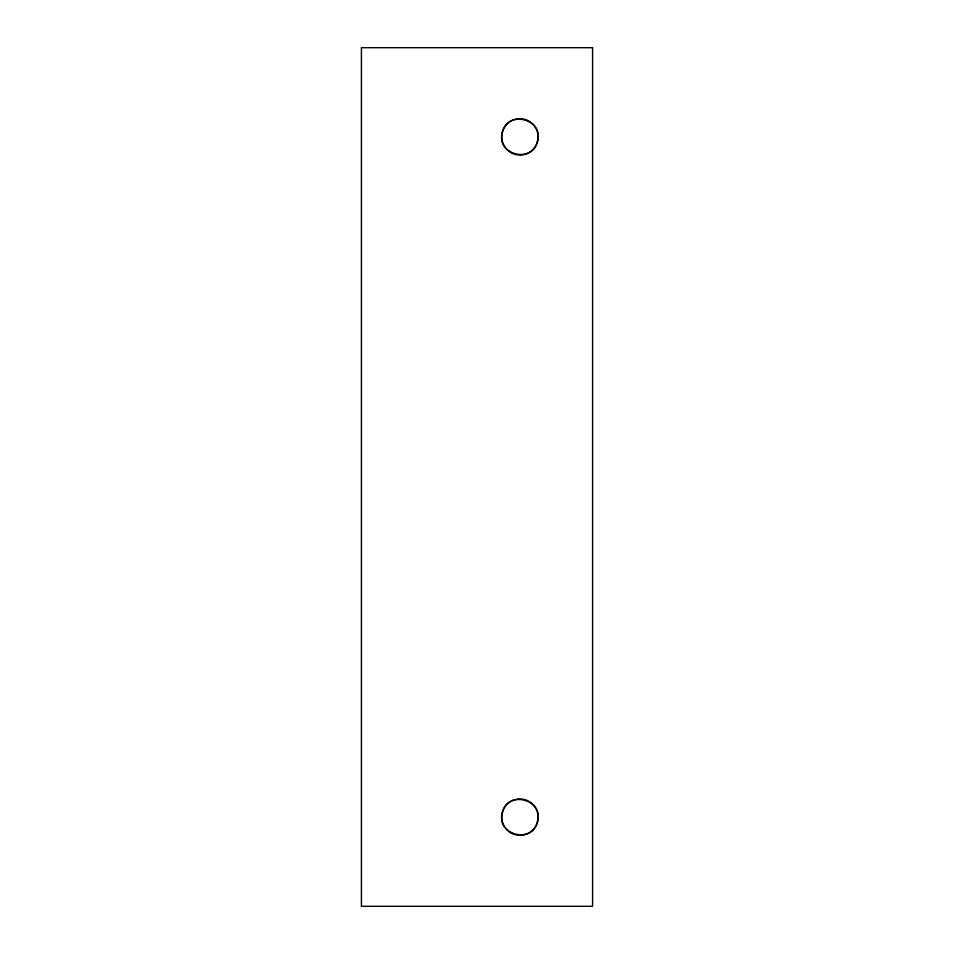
<?xml version="1.0" encoding="UTF-8"?>
<svg xmlns="http://www.w3.org/2000/svg" width="954" height="954" viewBox="0 0 954 954"><rect width="100%" height="100%" fill="white"/><g stroke="black" fill="none" stroke-linecap="round" stroke-linejoin="round"><path stroke-width="1.43" d="M502.388 132.165C495.496 154.465 532.284 164.327 537.472 141.562C544.364 119.25 507.576 109.4 502.388 132.165M502.388 812.438C495.496 834.75 532.284 844.6 537.472 821.835C544.364 799.535 507.576 789.673 502.388 812.438M592.577 47.7L361.423 47.7L361.423 906.3L592.577 906.3L592.577 47.7M507.087 149.706A18.162 18.162 0 0 0 537.472 141.562A18.162 18.162 0 0 0 515.232 119.322A18.162 18.162 0 0 0 507.087 149.706M510.843 832.866A18.162 18.162 0 0 0 538.092 817.137A18.162 18.162 0 0 0 510.843 801.408A18.162 18.162 0 0 0 510.843 832.866"/></g></svg>
